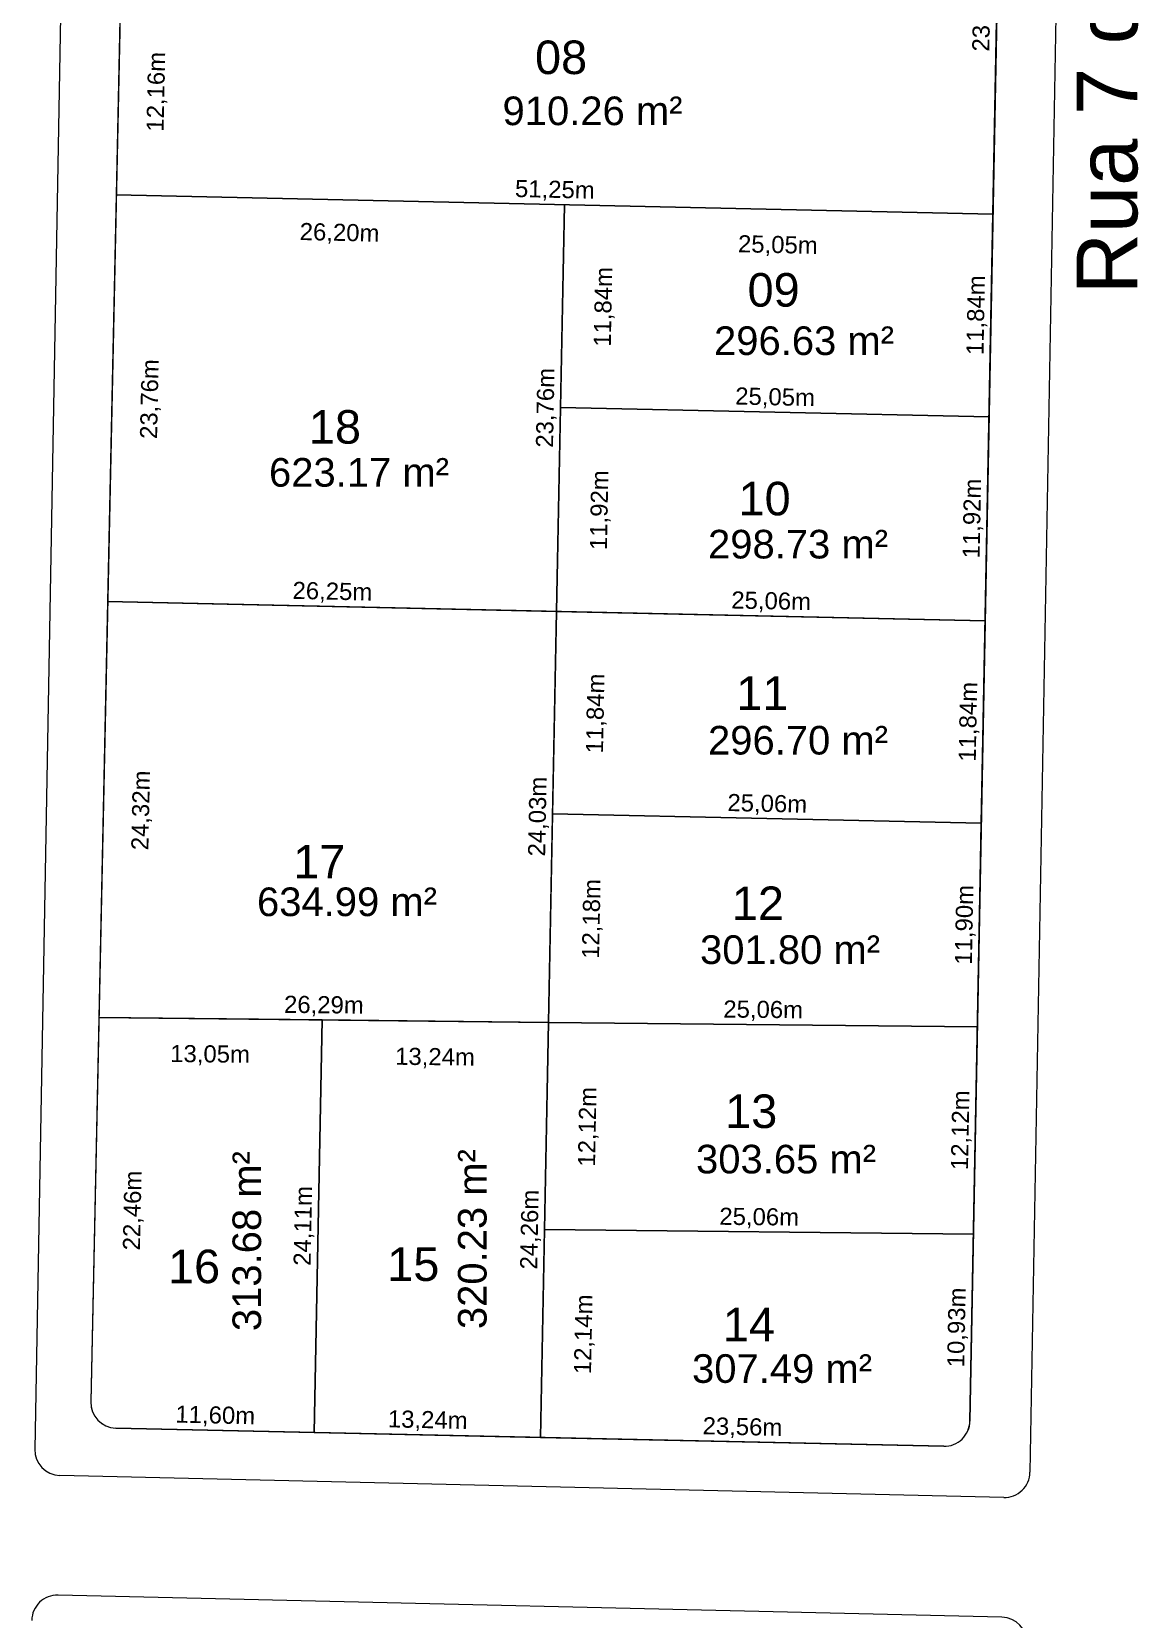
# Model space of a CAD drawing. Header units: metres. Extents: x 3808 to 8215, y 2374 to 6187.
# Drawn here: x 4626 to 4690.6, y 4603.8 to 4696.6 of the extents above; entities that cross this region are included whole.
import ezdxf
from ezdxf.enums import TextEntityAlignment as Align

# ---------------------------------------------------------------- set-up
doc = ezdxf.new("R2010")
doc.units = ezdxf.units.M
for name, color, linetype in [('Areas Lotes', 1, 'Continuous'), ('Calçada', 8, 'Continuous'), ('COTAS', 7, 'Continuous'), ('Lote', 7, 'Continuous'), ('Nome das Ruas', 7, 'Continuous'), ('Nº Lote', 7, 'Continuous'), ('quadras', 7, 'Continuous')]:
    doc.layers.add(name, color=color, linetype=linetype)
doc.styles.add('Arial', font='arial.ttf')
doc.dimstyles.new('Copy(2) of ISO-25', dxfattribs={"dimtxt": 1, "dimasz": 2.5, "dimexe": 1.25, "dimexo": 0.625, "dimgap": 0.2, "dimtad": 1, "dimtoh": 1, "dimlfac": 1, "dimzin": 1, "dimtxsty": 'Arial', "dimblk": 'NONE', "dimcen": 0, "dimse1": 1, "dimse2": 1, "dimsd1": 1, "dimsd2": 1, "dimclrt": 256, "dimaunit": 1, "dimadec": 3, "dimazin": 0, "dimtfac": 1, "dimtmove": 0, "dimatfit": 3, "dimldrblk": 'NONE', "dimfxl": 1, "dimtolj": 1, "dimtzin": 0, "dimarcsym": 0})

# ---------------------------------------------------------------- blocks, each defined once
blk = doc.blocks.new('*D3784')
at = {"layer": 'Defpoints', "color": 0, "linetype": 'Continuous', "transparency": 16777216}
for p in [(4682.6, 4709.594), (4682.151, 4685.961), (4682.151, 4685.961)]:
    blk.add_point(p, dxfattribs=at)
at = {"layer": 'COTAS', "linetype": 'Continuous', "lineweight": 5, "transparency": 16777216, "insert": (4681.575, 4697.793), "char_height": 1, "attachment_point": 5, "rotation": 88.91005, "style": 'Arial'}
blk.add_mtext('\\A1;23,64m', dxfattribs=at)
blk = doc.blocks.new('_None')
blk = doc.blocks.new('*D3785')
at = {"layer": 'Defpoints', "color": 0, "linetype": 'Continuous', "transparency": 16777216}
for p in [(4682.151, 4685.961), (4681.925, 4674.122), (4681.925, 4674.122)]:
    blk.add_point(p, dxfattribs=at)
at = {"layer": 'COTAS', "linetype": 'Continuous', "lineweight": 5, "transparency": 16777216, "insert": (4681.237, 4680.057), "char_height": 1, "attachment_point": 5, "rotation": 88.91005, "style": 'Arial'}
blk.add_mtext('\\A1;11,84m', dxfattribs=at)
blk = doc.blocks.new('*D3786')
at = {"layer": 'Defpoints', "color": 0, "linetype": 'Continuous', "transparency": 16777216}
for p in [(4681.925, 4674.122), (4681.698, 4662.201), (4681.698, 4662.201)]:
    blk.add_point(p, dxfattribs=at)
at = {"layer": 'COTAS', "linetype": 'Continuous', "lineweight": 5, "transparency": 16777216, "insert": (4681.011, 4668.177), "char_height": 1, "attachment_point": 5, "rotation": 88.91005, "style": 'Arial'}
blk.add_mtext('\\A1;11,92m', dxfattribs=at)
blk = doc.blocks.new('*D3787')
at = {"layer": 'Defpoints', "color": 0, "linetype": 'Continuous', "transparency": 16777216}
for p in [(4681.698, 4662.201), (4681.473, 4650.362), (4681.473, 4650.362)]:
    blk.add_point(p, dxfattribs=at)
at = {"layer": 'COTAS', "linetype": 'Continuous', "lineweight": 5, "transparency": 16777216, "insert": (4680.785, 4656.297), "char_height": 1, "attachment_point": 5, "rotation": 88.91005, "style": 'Arial'}
blk.add_mtext('\\A1;11,84m', dxfattribs=at)
blk = doc.blocks.new('*D3788')
at = {"layer": 'Defpoints', "color": 0, "linetype": 'Continuous', "transparency": 16777216}
for p in [(4681.473, 4650.362), (4681.247, 4638.466), (4681.473, 4638.461)]:
    blk.add_point(p, dxfattribs=at)
at = {"layer": 'COTAS', "linetype": 'Continuous', "lineweight": 5, "transparency": 16777216, "insert": (4680.559, 4644.429), "char_height": 1, "attachment_point": 5, "rotation": 88.91005, "style": 'Arial'}
blk.add_mtext('\\A1;11,90m', dxfattribs=at)
blk = doc.blocks.new('*D3789')
at = {"layer": 'Defpoints', "color": 0, "linetype": 'Continuous', "transparency": 16777216}
for p in [(4681.473, 4638.461), (4681.016, 4626.348), (4681.016, 4626.348)]:
    blk.add_point(p, dxfattribs=at)
at = {"layer": 'COTAS', "linetype": 'Continuous', "lineweight": 5, "transparency": 16777216, "insert": (4680.331, 4632.422), "char_height": 1, "attachment_point": 5, "rotation": 88.91005, "style": 'Arial'}
blk.add_mtext('\\A1;12,12m', dxfattribs=at)
blk = doc.blocks.new('*D3790')
at = {"layer": 'Defpoints', "color": 0, "linetype": 'Continuous', "transparency": 16777216}
for p in [(4681.016, 4626.348), (4680.808, 4615.424), (4680.808, 4615.424)]:
    blk.add_point(p, dxfattribs=at)
at = {"layer": 'COTAS', "linetype": 'Continuous', "lineweight": 5, "transparency": 16777216, "insert": (4680.112, 4620.901), "char_height": 1, "attachment_point": 5, "rotation": 88.91005, "style": 'Arial'}
blk.add_mtext('\\A1;10,93m', dxfattribs=at)
blk = doc.blocks.new('*D3791')
at = {"layer": 'Defpoints', "color": 0, "linetype": 'Continuous', "transparency": 16777216}
for p in [(4655.719, 4614.473), (4679.276, 4613.953), (4679.276, 4613.953)]:
    blk.add_point(p, dxfattribs=at)
at = {"layer": 'COTAS', "linetype": 'Continuous', "lineweight": 5, "transparency": 16777216, "insert": (4667.515, 4615.014), "char_height": 1, "attachment_point": 5, "rotation": 358.73557, "style": 'Arial'}
blk.add_mtext('\\A1;23,56m', dxfattribs=at)
blk = doc.blocks.new('*D3792')
at = {"layer": 'Defpoints', "color": 0, "linetype": 'Continuous', "transparency": 16777216}
for p in [(4642.481, 4614.765), (4655.719, 4614.473), (4655.719, 4614.473)]:
    blk.add_point(p, dxfattribs=at)
at = {"layer": 'COTAS', "linetype": 'Continuous', "lineweight": 5, "transparency": 16777216, "insert": (4649.118, 4615.42), "char_height": 1, "attachment_point": 5, "rotation": 358.73557, "style": 'Arial'}
blk.add_mtext('\\A1;13,24m', dxfattribs=at)
blk = doc.blocks.new('*D3793')
at = {"layer": 'Defpoints', "color": 0, "linetype": 'Continuous', "transparency": 16777216}
for p in [(4630.888, 4615.021), (4642.481, 4614.765), (4642.481, 4614.765)]:
    blk.add_point(p, dxfattribs=at)
at = {"layer": 'COTAS', "linetype": 'Continuous', "lineweight": 5, "transparency": 16777216, "insert": (4636.702, 4615.694), "char_height": 1, "attachment_point": 5, "rotation": 358.73557, "style": 'Arial'}
blk.add_mtext('\\A1;11,60m', dxfattribs=at)
blk = doc.blocks.new('*D3794')
at = {"layer": 'Defpoints', "color": 0, "linetype": 'Continuous', "transparency": 16777216}
for p in [(4642.945, 4638.869), (4642.945, 4638.869), (4642.481, 4614.765)]:
    blk.add_point(p, dxfattribs=at)
at = {"layer": 'COTAS', "linetype": 'Continuous', "lineweight": 5, "transparency": 16777216, "insert": (4641.912, 4626.832), "char_height": 1, "attachment_point": 5, "rotation": 88.89631, "style": 'Arial'}
blk.add_mtext('\\A1;24,11m', dxfattribs=at)
blk = doc.blocks.new('*D3795')
at = {"layer": 'Defpoints', "color": 0, "linetype": 'Continuous', "transparency": 16777216}
for p in [(4629.896, 4639.007), (4632.976, 4638.942), (4629.421, 4616.552)]:
    blk.add_point(p, dxfattribs=at)
at = {"layer": 'COTAS', "linetype": 'Continuous', "lineweight": 5, "transparency": 16777216, "insert": (4631.938, 4627.732), "char_height": 1, "attachment_point": 5, "rotation": 88.78886, "style": 'Arial'}
blk.add_mtext('\\A1;22,46m', dxfattribs=at)
blk = doc.blocks.new('*D3796')
at = {"layer": 'Defpoints', "color": 0, "linetype": 'Continuous', "transparency": 16777216}
for p in [(4630.41, 4663.324), (4633.49, 4663.258), (4629.896, 4639.007)]:
    blk.add_point(p, dxfattribs=at)
at = {"layer": 'COTAS', "linetype": 'Continuous', "lineweight": 5, "transparency": 16777216, "insert": (4632.432, 4651.117), "char_height": 1, "attachment_point": 5, "rotation": 88.78886, "style": 'Arial'}
blk.add_mtext('\\A1;24,32m', dxfattribs=at)
blk = doc.blocks.new('*D3797')
at = {"layer": 'Defpoints', "color": 0, "linetype": 'Continuous', "transparency": 16777216}
for p in [(4630.912, 4687.082), (4633.992, 4687.017), (4630.41, 4663.324)]:
    blk.add_point(p, dxfattribs=at)
at = {"layer": 'COTAS', "linetype": 'Continuous', "lineweight": 5, "transparency": 16777216, "insert": (4632.94, 4675.155), "char_height": 1, "attachment_point": 5, "rotation": 88.78886, "style": 'Arial'}
blk.add_mtext('\\A1;23,76m', dxfattribs=at)
blk = doc.blocks.new('*D3798')
at = {"layer": 'Defpoints', "color": 0, "linetype": 'Continuous', "transparency": 16777216}
for p in [(4631.169, 4699.242), (4634.249, 4699.177), (4630.912, 4687.082)]:
    blk.add_point(p, dxfattribs=at)
at = {"layer": 'COTAS', "linetype": 'Continuous', "lineweight": 5, "transparency": 16777216, "insert": (4633.32, 4693.114), "char_height": 1, "attachment_point": 5, "rotation": 88.78886, "style": 'Arial'}
blk.add_mtext('\\A1;12,16m', dxfattribs=at)
blk = doc.blocks.new('*D3817')
at = {"layer": 'Defpoints', "color": 0, "linetype": 'Continuous', "transparency": 16777216}
for p in [(4657.107, 4686.509), (4656.649, 4662.749), (4656.649, 4662.749)]:
    blk.add_point(p, dxfattribs=at)
at = {"layer": 'COTAS', "linetype": 'Continuous', "lineweight": 5, "transparency": 16777216, "insert": (4656.077, 4674.645), "char_height": 1, "attachment_point": 5, "rotation": 88.89631, "style": 'Arial'}
blk.add_mtext('\\A1;23,76m', dxfattribs=at)
blk = doc.blocks.new('*D3818')
at = {"layer": 'Defpoints', "color": 0, "linetype": 'Continuous', "transparency": 16777216}
for p in [(4656.649, 4662.749), (4656.186, 4638.728), (4656.186, 4638.728)]:
    blk.add_point(p, dxfattribs=at)
at = {"layer": 'COTAS', "linetype": 'Continuous', "lineweight": 5, "transparency": 16777216, "insert": (4655.617, 4650.754), "char_height": 1, "attachment_point": 5, "rotation": 88.89631, "style": 'Arial'}
blk.add_mtext('\\A1;24,03m', dxfattribs=at)
blk = doc.blocks.new('*D3819')
at = {"layer": 'Defpoints', "color": 0, "linetype": 'Continuous', "transparency": 16777216}
for p in [(4656.186, 4638.728), (4655.719, 4614.473), (4655.719, 4614.473)]:
    blk.add_point(p, dxfattribs=at)
at = {"layer": 'COTAS', "linetype": 'Continuous', "lineweight": 5, "transparency": 16777216, "insert": (4655.152, 4626.616), "char_height": 1, "attachment_point": 5, "rotation": 88.89631, "style": 'Arial'}
blk.add_mtext('\\A1;24,26m', dxfattribs=at)
blk = doc.blocks.new('*D3820')
at = {"layer": 'Defpoints', "color": 0, "linetype": 'Continuous', "transparency": 16777216}
for p in [(4655.953, 4626.614), (4659.217, 4626.551), (4655.719, 4614.473)]:
    blk.add_point(p, dxfattribs=at)
at = {"layer": 'COTAS', "linetype": 'Continuous', "lineweight": 5, "transparency": 16777216, "insert": (4658.299, 4620.496), "char_height": 1, "attachment_point": 5, "rotation": 88.89631, "style": 'Arial'}
blk.add_mtext('\\A1;12,14m', dxfattribs=at)
blk = doc.blocks.new('*D3821')
at = {"layer": 'Defpoints', "color": 0, "linetype": 'Continuous', "transparency": 16777216}
for p in [(4656.186, 4638.728), (4659.451, 4638.665), (4655.953, 4626.614)]:
    blk.add_point(p, dxfattribs=at)
at = {"layer": 'COTAS', "linetype": 'Continuous', "lineweight": 5, "transparency": 16777216, "insert": (4658.533, 4632.624), "char_height": 1, "attachment_point": 5, "rotation": 88.89631, "style": 'Arial'}
blk.add_mtext('\\A1;12,12m', dxfattribs=at)
blk = doc.blocks.new('*D3822')
at = {"layer": 'Defpoints', "color": 0, "linetype": 'Continuous', "transparency": 16777216}
for p in [(4656.421, 4650.91), (4659.685, 4650.847), (4656.186, 4638.728)]:
    blk.add_point(p, dxfattribs=at)
at = {"layer": 'COTAS', "linetype": 'Continuous', "lineweight": 5, "transparency": 16777216, "insert": (4658.767, 4644.771), "char_height": 1, "attachment_point": 5, "rotation": 88.89631, "style": 'Arial'}
blk.add_mtext('\\A1;12,18m', dxfattribs=at)
blk = doc.blocks.new('*D3823')
at = {"layer": 'Defpoints', "color": 0, "linetype": 'Continuous', "transparency": 16777216}
for p in [(4656.649, 4662.749), (4659.913, 4662.686), (4656.421, 4650.91)]:
    blk.add_point(p, dxfattribs=at)
at = {"layer": 'COTAS', "linetype": 'Continuous', "lineweight": 5, "transparency": 16777216, "insert": (4658.999, 4656.782), "char_height": 1, "attachment_point": 5, "rotation": 88.89631, "style": 'Arial'}
blk.add_mtext('\\A1;11,84m', dxfattribs=at)
blk = doc.blocks.new('*D3824')
at = {"layer": 'Defpoints', "color": 0, "linetype": 'Continuous', "transparency": 16777216}
for p in [(4656.879, 4674.67), (4660.143, 4674.607), (4656.649, 4662.749)]:
    blk.add_point(p, dxfattribs=at)
at = {"layer": 'COTAS', "linetype": 'Continuous', "lineweight": 5, "transparency": 16777216, "insert": (4659.227, 4668.662), "char_height": 1, "attachment_point": 5, "rotation": 88.89631, "style": 'Arial'}
blk.add_mtext('\\A1;11,92m', dxfattribs=at)
blk = doc.blocks.new('*D3825')
at = {"layer": 'Defpoints', "color": 0, "linetype": 'Continuous', "transparency": 16777216}
for p in [(4657.107, 4686.509), (4660.371, 4686.446), (4656.879, 4674.67)]:
    blk.add_point(p, dxfattribs=at)
at = {"layer": 'COTAS', "linetype": 'Continuous', "lineweight": 5, "transparency": 16777216, "insert": (4659.456, 4680.542), "char_height": 1, "attachment_point": 5, "rotation": 88.89631, "style": 'Arial'}
blk.add_mtext('\\A1;11,84m', dxfattribs=at)
blk = doc.blocks.new('*D3839')
at = {"layer": 'Defpoints', "color": 0, "linetype": 'Continuous', "transparency": 16777216}
for p in [(4630.912, 4687.082), (4682.151, 4685.961), (4682.151, 4685.961)]:
    blk.add_point(p, dxfattribs=at)
at = {"layer": 'COTAS', "linetype": 'Continuous', "lineweight": 5, "transparency": 16777216, "insert": (4656.549, 4687.322), "char_height": 1, "attachment_point": 5, "rotation": 358.74606, "style": 'Arial'}
blk.add_mtext('\\A1;51,25m', dxfattribs=at)
blk = doc.blocks.new('*D3840')
at = {"layer": 'Defpoints', "color": 0, "linetype": 'Continuous', "transparency": 16777216}
for p in [(4630.41, 4663.324), (4630.41, 4663.324), (4656.649, 4662.749)]:
    blk.add_point(p, dxfattribs=at)
at = {"layer": 'COTAS', "linetype": 'Continuous', "lineweight": 5, "transparency": 16777216, "insert": (4643.547, 4663.837), "char_height": 1, "attachment_point": 5, "rotation": 358.74606, "style": 'Arial'}
blk.add_mtext('\\A1;26,25m', dxfattribs=at)
blk = doc.blocks.new('*D3841')
at = {"layer": 'Defpoints', "color": 0, "linetype": 'Continuous', "transparency": 16777216}
for p in [(4656.649, 4662.749), (4681.698, 4662.201), (4681.698, 4662.201)]:
    blk.add_point(p, dxfattribs=at)
at = {"layer": 'COTAS', "linetype": 'Continuous', "lineweight": 5, "transparency": 16777216, "insert": (4669.191, 4663.276), "char_height": 1, "attachment_point": 5, "rotation": 358.74606, "style": 'Arial'}
blk.add_mtext('\\A1;25,06m', dxfattribs=at)
blk = doc.blocks.new('*D3842')
at = {"layer": 'Defpoints', "color": 0, "linetype": 'Continuous', "transparency": 16777216}
for p in [(4656.879, 4674.67), (4681.925, 4674.122), (4681.925, 4674.122)]:
    blk.add_point(p, dxfattribs=at)
at = {"layer": 'COTAS', "linetype": 'Continuous', "lineweight": 5, "transparency": 16777216, "insert": (4669.42, 4675.197), "char_height": 1, "attachment_point": 5, "rotation": 358.74606, "style": 'Arial'}
blk.add_mtext('\\A1;25,05m', dxfattribs=at)
blk = doc.blocks.new('*D3843')
at = {"layer": 'Defpoints', "color": 0, "linetype": 'Continuous', "transparency": 16777216}
for p in [(4656.421, 4650.91), (4681.473, 4650.362), (4681.473, 4650.362)]:
    blk.add_point(p, dxfattribs=at)
at = {"layer": 'COTAS', "linetype": 'Continuous', "lineweight": 5, "transparency": 16777216, "insert": (4668.965, 4651.437), "char_height": 1, "attachment_point": 5, "rotation": 358.74606, "style": 'Arial'}
blk.add_mtext('\\A1;25,06m', dxfattribs=at)
blk = doc.blocks.new('*D3844')
at = {"layer": 'Defpoints', "color": 0, "linetype": 'Continuous', "transparency": 16777216}
for p in [(4656.186, 4638.728), (4681.247, 4638.461), (4681.247, 4638.461)]:
    blk.add_point(p, dxfattribs=at)
at = {"layer": 'COTAS', "linetype": 'Continuous', "lineweight": 5, "transparency": 16777216, "insert": (4668.725, 4639.396), "char_height": 1, "attachment_point": 5, "rotation": 359.39074, "style": 'Arial'}
blk.add_mtext('\\A1;25,06m', dxfattribs=at)
blk = doc.blocks.new('*D3845')
at = {"layer": 'Defpoints', "color": 0, "linetype": 'Continuous', "transparency": 16777216}
for p in [(4655.953, 4626.614), (4681.016, 4626.348), (4681.016, 4626.348)]:
    blk.add_point(p, dxfattribs=at)
at = {"layer": 'COTAS', "linetype": 'Continuous', "lineweight": 5, "transparency": 16777216, "insert": (4668.493, 4627.282), "char_height": 1, "attachment_point": 5, "rotation": 359.39074, "style": 'Arial'}
blk.add_mtext('\\A1;25,06m', dxfattribs=at)
blk = doc.blocks.new('*D3846')
at = {"layer": 'Defpoints', "color": 0, "linetype": 'Continuous', "transparency": 16777216}
for p in [(4629.896, 4639.007), (4642.945, 4638.869), (4642.914, 4635.925)]:
    blk.add_point(p, dxfattribs=at)
at = {"layer": 'COTAS', "linetype": 'Continuous', "lineweight": 5, "transparency": 16777216, "insert": (4636.398, 4636.795), "char_height": 1, "attachment_point": 5, "rotation": 359.39074, "style": 'Arial'}
blk.add_mtext('\\A1;13,05m', dxfattribs=at)
blk = doc.blocks.new('*D3847')
at = {"layer": 'Defpoints', "color": 0, "linetype": 'Continuous', "transparency": 16777216}
for p in [(4642.945, 4638.869), (4656.186, 4638.728), (4656.155, 4635.763)]:
    blk.add_point(p, dxfattribs=at)
at = {"layer": 'COTAS', "linetype": 'Continuous', "lineweight": 5, "transparency": 16777216, "insert": (4649.543, 4636.634), "char_height": 1, "attachment_point": 5, "rotation": 359.39074, "style": 'Arial'}
blk.add_mtext('\\A1;13,24m', dxfattribs=at)
blk = doc.blocks.new('*D3848')
at = {"layer": 'Defpoints', "color": 0, "linetype": 'Continuous', "transparency": 16777216}
for p in [(4629.896, 4639.007), (4656.186, 4638.728), (4656.186, 4638.728)]:
    blk.add_point(p, dxfattribs=at)
at = {"layer": 'COTAS', "linetype": 'Continuous', "lineweight": 5, "transparency": 16777216, "insert": (4643.05, 4639.669), "char_height": 1, "attachment_point": 5, "rotation": 359.39074, "style": 'Arial'}
blk.add_mtext('\\A1;26,29m', dxfattribs=at)
blk = doc.blocks.new('*D4749')
at = {"layer": 'Defpoints', "color": 0, "linetype": 'Continuous', "transparency": 16777216}
for p in [(4657.107, 4686.509), (4682.151, 4685.961), (4682.086, 4683.02)]:
    blk.add_point(p, dxfattribs=at)
at = {"layer": 'COTAS', "linetype": 'Continuous', "lineweight": 5, "transparency": 16777216, "insert": (4669.582, 4684.095), "char_height": 1, "attachment_point": 5, "rotation": 358.74606, "style": 'Arial'}
blk.add_mtext('\\A1;25,05m', dxfattribs=at)
blk = doc.blocks.new('*D1068')
at = {"layer": 'Defpoints', "color": 0, "linetype": 'Continuous', "transparency": 16777216}
for p in [(4630.912, 4687.082), (4657.107, 4686.509), (4657.046, 4683.72)]:
    blk.add_point(p, dxfattribs=at)
at = {"layer": 'COTAS', "linetype": 'Continuous', "lineweight": 5, "transparency": 16777216, "insert": (4643.966, 4684.808), "char_height": 1, "attachment_point": 5, "rotation": 358.74606, "style": 'Arial'}
blk.add_mtext('\\A1;26,20m', dxfattribs=at)

msp = doc.modelspace()

# ---------------------------------------------------------------- linework, layer by layer
at = {"layer": 'Calçada', "linetype": 'Continuous', "lineweight": 5}
for p, q in [((4629.478, 4798.812), (4626.155, 4613.781)), ((4687.589, 4797.477), (4684.317, 4612.436)), ((4682.783, 4610.963), (4627.62, 4612.254)), ((4682.676, 4603.964), (4627.51, 4605.255))]:
    msp.add_line(p, q, dxfattribs=at)
for centre, start, end in [((4627.655, 4613.754), 178.97117, 268.65905), ((4682.818, 4612.463), 268.65905, 358.98717), ((4627.475, 4603.755), 88.65905, 178.97117), ((4682.641, 4602.464), 358.98717, 88.65905)]:
    msp.add_arc(centre, 1.5, start, end, dxfattribs=at)
at = {"layer": 'Lote', "lineweight": 5}
for p, q in [((4682.151, 4685.961), (4630.912, 4687.082)), ((4655.719, 4614.473), (4657.107, 4686.509)), ((4681.925, 4674.122), (4656.879, 4674.67)), ((4681.698, 4662.201), (4630.41, 4663.324)), ((4681.473, 4650.362), (4656.421, 4650.91)), ((4629.896, 4639.007), (4681.247, 4638.461)), ((4642.481, 4614.765), (4642.945, 4638.869)), ((4655.953, 4626.614), (4681.016, 4626.348))]:
    msp.add_line(p, q, dxfattribs=at)
at = {"layer": 'Lote', "linetype": 'Continuous', "lineweight": 5, "flags": 128}
msp.add_lwpolyline([(4657.5, 4706.904), (4657.336, 4698.401), (4631.169, 4699.242), (4630.912, 4687.082), (4682.151, 4685.961), (4682.6, 4709.594), (4661.061, 4710.286)], dxfattribs=at)
for points in [[(4630.912, 4687.082), (4630.41, 4663.324), (4656.649, 4662.749), (4657.107, 4686.509)], [(4681.925, 4674.122), (4682.151, 4685.961), (4657.107, 4686.509), (4656.879, 4674.67)], [(4681.698, 4662.201), (4681.925, 4674.122), (4656.879, 4674.67), (4656.649, 4662.749)], [(4656.649, 4662.749), (4630.41, 4663.324), (4629.896, 4639.007), (4656.186, 4638.728)], [(4681.473, 4650.362), (4681.698, 4662.201), (4656.649, 4662.749), (4656.421, 4650.91)], [(4681.247, 4638.461), (4681.473, 4650.362), (4656.421, 4650.91), (4656.186, 4638.728)], [(4642.481, 4614.765), (4655.719, 4614.473), (4656.186, 4638.728), (4642.945, 4638.869)], [(4656.186, 4638.728), (4655.953, 4626.614), (4681.016, 4626.348), (4681.247, 4638.461)]]:
    msp.add_lwpolyline(points, close=True, dxfattribs=at)
for points in [[(4642.945, 4638.869), (4629.896, 4639.007), (4629.421, 4616.552, 0.413941), (4630.888, 4615.021), (4642.481, 4614.765)], [(4655.953, 4626.614), (4655.719, 4614.473), (4679.276, 4613.953, 0.415106), (4680.808, 4615.424), (4681.016, 4626.348)]]:
    msp.add_lwpolyline(points, format="xyb", close=True, dxfattribs=at)
at = {"layer": 'quadras', "lineweight": 5}
for p, q in [((4633.16, 4793.379), (4629.421, 4616.552)), ((4684.194, 4793.386), (4680.808, 4615.424)), ((4679.276, 4613.953), (4630.888, 4615.021))]:
    msp.add_line(p, q, dxfattribs=at)
at = {"layer": 'quadras', "linetype": 'Continuous', "lineweight": 5, "flags": 128}
msp.add_lwpolyline([(4684.194, 4793.386, 0.420207), (4682.692, 4794.914), (4634.657, 4794.847, 0.407629), (4633.16, 4793.379), (4629.421, 4616.552, 0.413941), (4630.888, 4615.021), (4679.276, 4613.953, 0.415106), (4680.808, 4615.424)], format="xyb", close=True, dxfattribs=at)
at = {"layer": 'quadras', "lineweight": 5}
for centre, start, end in [((4630.921, 4616.521), 178.78886, 268.73557), ((4679.309, 4615.453), 268.73557, 358.91005)]:
    msp.add_arc(centre, 1.5, start, end, dxfattribs=at)

# ---------------------------------------------------------------- texts
at = {"layer": 'Areas Lotes', "linetype": 'Continuous', "lineweight": 5, "style": 'Arial'}
for s, p in [('910.26 m²', (4653.49, 4691.164)), ('296.63 m²', (4665.852, 4677.731)), ('623.17 m²', (4639.842, 4670.037)), ('298.73 m²', (4665.502, 4665.84)), ('296.70 m²', (4665.501, 4654.382)), ('634.99 m²', (4639.141, 4644.939)), ('301.80 m²', (4665.035, 4642.142)), ('303.65 m²', (4664.801, 4629.901)), ('307.49 m²', (4664.568, 4617.661))]:
    msp.add_text(s, height=1.6726, dxfattribs=at).set_placement(p)
for s, p in [('313.68 m²', (4639.381, 4620.685)), ('320.23 m²', (4652.56, 4620.802))]:
    msp.add_text(s, height=1.6726, rotation=90, dxfattribs=at).set_placement(p)
at = {"layer": 'Nome das Ruas', "lineweight": 5, "style": 'Arial'}
msp.add_text('Rua 7 de setembro', height=3.55, rotation=90, dxfattribs=at).set_placement((4690.596, 4681.278, 165.916))
at = {"layer": 'Nº Lote', "linetype": 'Continuous', "lineweight": 5, "style": 'Arial'}
for s, p in [('08', (4656.913, 4694.149)), ('09', (4669.335, 4680.558)), ('18', (4643.697, 4672.549)), ('10', (4668.809, 4668.361)), ('11', (4668.678, 4656.992)), ('17', (4642.785, 4647.139)), ('12', (4668.417, 4644.708)), ('13', (4668.025, 4632.554)), ('16', (4635.463, 4623.485)), ('15', (4648.276, 4623.616)), ('14', (4667.889, 4620.087))]:
    msp.add_text(s, height=1.96, dxfattribs=at).set_placement(p, align=Align.CENTER)

# ---------------------------------------------------------------- dimensions: what is measured, and where the dimension line sits
at = {"layer": 'COTAS', "linetype": 'Continuous', "lineweight": 5}
for base, p1, p2, angle, picture, middle in [((4682.151, 4685.961), (4682.6, 4709.594), (4682.151, 4685.961), 88.91005, '*D3784', (4681.575, 4697.793)), ((4634.249, 4699.177), (4630.912, 4687.082), (4631.169, 4699.242), 268.78886, '*D3798', (4633.32, 4693.114)), ((4633.992, 4687.017), (4630.41, 4663.324), (4630.912, 4687.082), 268.78886, '*D3797', (4632.94, 4675.155)), ((4660.371, 4686.446), (4656.879, 4674.67), (4657.107, 4686.509), 268.89631, '*D3825', (4659.456, 4680.542)), ((4681.925, 4674.122), (4682.151, 4685.961), (4681.925, 4674.122), 88.91005, '*D3785', (4681.237, 4680.057)), ((4660.143, 4674.607), (4656.649, 4662.749), (4656.879, 4674.67), 268.89631, '*D3824', (4659.227, 4668.662)), ((4681.698, 4662.201), (4681.925, 4674.122), (4681.698, 4662.201), 88.91005, '*D3786', (4681.011, 4668.177)), ((4633.49, 4663.258), (4629.896, 4639.007), (4630.41, 4663.324), 268.78886, '*D3796', (4632.432, 4651.117)), ((4656.186, 4638.728), (4656.649, 4662.749), (4656.186, 4638.728), 88.89631, '*D3818', (4655.617, 4650.754)), ((4659.913, 4662.686), (4656.421, 4650.91), (4656.649, 4662.749), 268.89631, '*D3823', (4658.999, 4656.782)), ((4681.473, 4650.362), (4681.698, 4662.201), (4681.473, 4650.362), 88.91005, '*D3787', (4680.785, 4656.297)), ((4659.685, 4650.847), (4656.186, 4638.728), (4656.421, 4650.91), 268.89631, '*D3822', (4658.767, 4644.771)), ((4681.247, 4638.466), (4681.473, 4650.362), (4681.473, 4638.461), 88.91005, '*D3788', (4680.559, 4644.429)), ((4655.719, 4614.473), (4656.186, 4638.728), (4655.719, 4614.473), 88.89631, '*D3819', (4655.152, 4626.616)), ((4659.451, 4638.665), (4655.953, 4626.614), (4656.186, 4638.728), 268.89631, '*D3821', (4658.533, 4632.624)), ((4681.016, 4626.348), (4681.473, 4638.461), (4681.016, 4626.348), 88.91005, '*D3789', (4680.331, 4632.422)), ((4680.808, 4615.424), (4681.016, 4626.348), (4680.808, 4615.424), 88.91005, '*D3790', (4680.112, 4620.901))]:
    dim = msp.add_linear_dim(base=base, p1=p1, p2=p2, angle=angle, dimstyle='Copy(2) of ISO-25', override={"dimpost": 'm', "dimtmove": 1}, dxfattribs=at)
    dim.commit()
    dim.dimension.update_dxf_attribs({"geometry": picture, "text_midpoint": middle})
for p1, p2, distance, picture, middle in [((4630.912, 4687.082), (4682.151, 4685.961), 0, '*D3839', (4656.549, 4687.322)), ((4630.912, 4687.082), (4657.107, 4686.509), -2.79, '*D1068', (4643.966, 4684.808)), ((4657.107, 4686.509), (4656.649, 4662.749), 0, '*D3817', (4656.077, 4674.645)), ((4657.107, 4686.509), (4682.151, 4685.961), -2.942, '*D4749', (4669.582, 4684.095)), ((4656.879, 4674.67), (4681.925, 4674.122), 0, '*D3842', (4669.42, 4675.197)), ((4656.649, 4662.749), (4630.41, 4663.324), 0, '*D3840', (4643.547, 4663.837)), ((4656.6491, 4662.7492), (4681.6985, 4662.2009), 0, '*D3841', (4669.1913, 4663.2758)), ((4656.421, 4650.91), (4681.473, 4650.362), 0, '*D3843', (4668.965, 4651.437)), ((4629.896, 4639.007), (4656.186, 4638.728), 0, '*D3848', (4643.05, 4639.669)), ((4656.186, 4638.728), (4681.247, 4638.461), 0, '*D3844', (4668.725, 4639.396)), ((4629.421, 4616.552), (4629.896, 4639.007), -3.081, '*D3795', (4631.938, 4627.732)), ((4629.896, 4639.007), (4642.945, 4638.869), -2.944, '*D3846', (4636.398, 4636.795)), ((4642.481, 4614.765), (4642.945, 4638.869), 0, '*D3794', (4641.912, 4626.832)), ((4642.945, 4638.869), (4656.186, 4638.728), -2.965, '*D3847', (4649.543, 4636.634)), ((4655.953, 4626.614), (4681.016, 4626.348), 0, '*D3845', (4668.493, 4627.282)), ((4655.719, 4614.473), (4655.953, 4626.614), -3.265, '*D3820', (4658.299, 4620.496)), ((4630.888, 4615.021), (4642.481, 4614.765), 0, '*D3793', (4636.702, 4615.694)), ((4642.481, 4614.765), (4655.719, 4614.473), 0, '*D3792', (4649.118, 4615.42)), ((4655.719, 4614.473), (4679.276, 4613.953), 0, '*D3791', (4667.515, 4615.014))]:
    dim = msp.add_aligned_dim(p1=p1, p2=p2, distance=distance, dimstyle='Copy(2) of ISO-25', override={"dimpost": 'm'}, dxfattribs=at)
    dim.commit()
    dim.dimension.update_dxf_attribs({"geometry": picture, "text_midpoint": middle})

doc.saveas('drawing.dxf')
